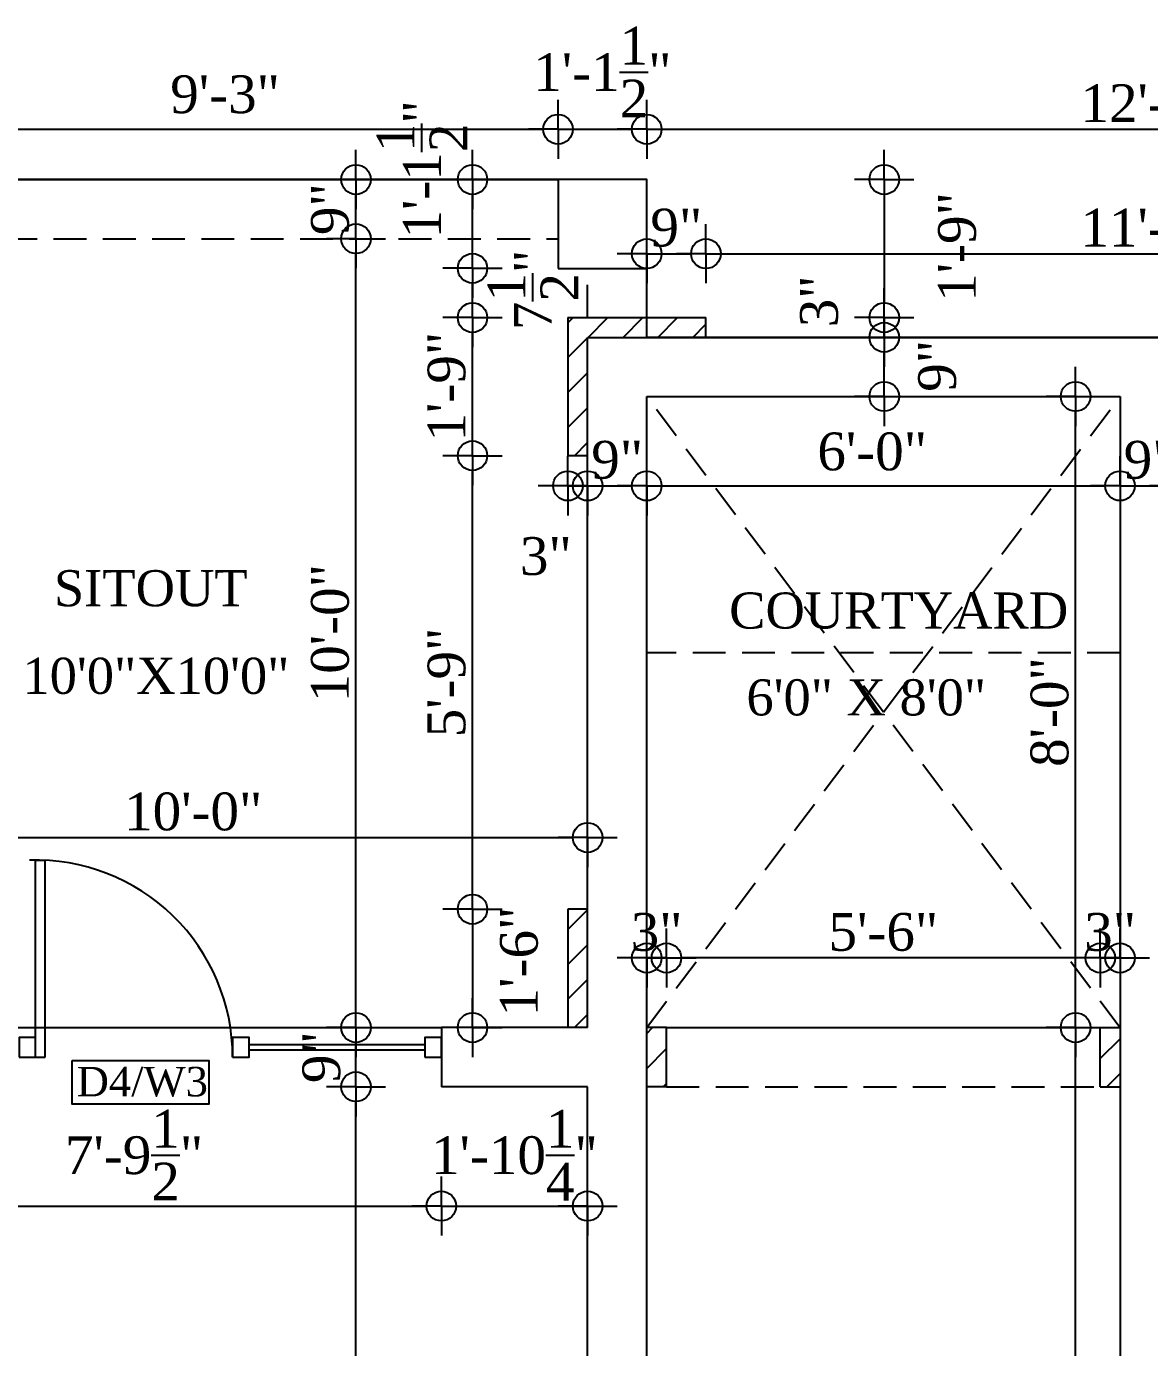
# Model space of a CAD drawing. Extents: x -4781 to 3971, y -2954 to -1072.
# Drawn here: x -4691.1 to -4520.3, y -1891.3 to -1690.4 of the extents above; entities that cross this region are included whole.
import ezdxf

# ---------------------------------------------------------------- set-up
doc = ezdxf.new("R2010")
doc.units = 0
doc.header["$LTSCALE"] = 20
doc.header["$MEASUREMENT"] = 0
doc.header["$PDMODE"] = 34
doc.linetypes.add('HIDDEN', pattern=[0.375, 0.25, -0.125])
doc.layers.get('0').update_dxf_attribs({"linetype": 'CONTINUOUS'})
doc.layers.get('DEFPOINTS').update_dxf_attribs({"linetype": 'CONTINUOUS'})
doc.layers.add('area', color=3, linetype='CONTINUOUS', plot=False)
for name, color, linetype in [('DIMLINE', 254, 'CONTINUOUS'), ('DOOR TEXT', 2, 'CONTINUOUS'), ('glass', 4, 'CONTINUOUS'), ('text', 2, 'CONTINUOUS'), ('wall', 13, 'CONTINUOUS'), ('windowtext', 2, 'CONTINUOUS')]:
    doc.layers.add(name, color=color, linetype=linetype)
doc.styles.add('DIMTEXT', font='times_1.ttf')
doc.styles.add('style5', font='times_1.ttf')
doc.dimstyles.new('ARCH_48_0', dxfattribs={"dimtxt": 5.75, "dimasz": 2.25, "dimexe": 0.25, "dimexo": 0, "dimgap": 1, "dimtad": 1, "dimzin": 3, "dimdsep": 46, "dimlunit": 4, "dimtxsty": 'DIMTEXT', "dimblk": 'BLK', "dimcen": 0, "dimdle": 0.09375, "dimse1": 1, "dimse2": 1, "dimclrd": 254, "dimclrt": 3, "dimadec": 1, "dimazin": 0, "dimtfac": 1, "dimtix": 1, "dimtmove": 2, "dimatfit": 3, "dimldrblk": 'NONE', "dimfxl": 0.25, "dimtvp": 1.4625, "dimtolj": 1, "dimtzin": 15, "dimarcsym": 0})

# ---------------------------------------------------------------- blocks, each defined once
blk = doc.blocks.new('BLK')
for q in [(0, 2), (-2, 0), (2, 0), (0, -2)]:
    blk.add_line((0, 0), q)
blk.add_circle((0, 0), 1)
blk = doc.blocks.new('*D667')
at = {"layer": 'DEFPOINTS', "color": 0, "lineweight": -2, "transparency": 16777216}
for p in [(-4721.52, -1851.65), (-4628.02, -1851.65), (-4628.02, -1869.8)]:
    blk.add_point(p, dxfattribs=at)
at = {"layer": 'DIMLINE', "color": 254, "lineweight": -2, "transparency": 16777216}
blk.add_line((-4719.27, -1869.8), (-4630.27, -1869.8), dxfattribs=at)
at = {"layer": 'DIMLINE', "color": 254, "lineweight": -2, "transparency": 16777216, "xscale": 2.25, "yscale": 2.25, "zscale": 2.25, "rotation": 180}
blk.add_blockref('BLK', (-4721.52, -1869.8), dxfattribs=at)
at = {"layer": 'DIMLINE', "color": 254, "lineweight": -2, "transparency": 16777216, "xscale": 2.25, "yscale": 2.25, "zscale": 2.25}
blk.add_blockref('BLK', (-4628.02, -1869.8), dxfattribs=at)
at = {"layer": 'DIMLINE', "color": 3, "lineweight": -2, "transparency": 16777216, "insert": (-4674.77, -1862.05), "char_height": 5.75, "attachment_point": 5, "style": 'DIMTEXT'}
blk.add_mtext('\\A1;7\'-9{\\H1.000000x;\\S1/2;}"', dxfattribs=at)
blk = doc.blocks.new('_None')
blk = doc.blocks.new('*D668')
at = {"layer": 'DEFPOINTS', "color": 0, "lineweight": -2, "transparency": 16777216}
for p in [(-4628.02, -1851.65), (-4605.77, -1856.15), (-4605.77, -1869.8)]:
    blk.add_point(p, dxfattribs=at)
at = {"layer": 'DIMLINE', "color": 254, "lineweight": -2, "transparency": 16777216}
for p, q in [((-4630.27, -1869.8), (-4632.52, -1869.8)), ((-4628.02, -1869.8), (-4605.77, -1869.8)), ((-4603.52, -1869.8), (-4601.27, -1869.8))]:
    blk.add_line(p, q, dxfattribs=at)
at = {"layer": 'DIMLINE', "color": 254, "lineweight": -2, "transparency": 16777216, "xscale": 2.25, "yscale": 2.25, "zscale": 2.25}
blk.add_blockref('BLK', (-4628.02, -1869.8), dxfattribs=at)
at = {"layer": 'DIMLINE', "color": 254, "lineweight": -2, "transparency": 16777216, "xscale": 2.25, "yscale": 2.25, "zscale": 2.25, "rotation": 180}
blk.add_blockref('BLK', (-4605.77, -1869.8), dxfattribs=at)
at = {"layer": 'DIMLINE', "color": 3, "lineweight": -2, "transparency": 16777216, "insert": (-4616.9, -1862.06), "char_height": 5.75, "attachment_point": 5, "style": 'DIMTEXT'}
blk.add_mtext('\\A1;1\'-10{\\H1.000000x;\\S1/4;}"', dxfattribs=at)
blk = doc.blocks.new('*D670')
at = {"layer": 'DEFPOINTS', "color": 0, "lineweight": -2, "transparency": 16777216}
for p in [(-4641.01, -1851.65), (-4628.02, -1851.65), (-4605.77, -2031.65)]:
    blk.add_point(p, dxfattribs=at)
at = {"layer": 'DIMLINE', "color": 254, "lineweight": -2, "transparency": 16777216}
blk.add_line((-4641.01, -2029.4), (-4641.01, -1853.9), dxfattribs=at)
at = {"layer": 'DIMLINE', "color": 254, "lineweight": -2, "transparency": 16777216, "xscale": 2.25, "yscale": 2.25, "zscale": 2.25}
for p, rotation in [((-4641.01, -1851.65), 90), ((-4641.01, -2031.65), 270)]:
    blk.add_blockref('BLK', p, dxfattribs=dict(at, rotation=rotation))
at = {"layer": 'DIMLINE', "color": 3, "lineweight": -2, "transparency": 16777216, "insert": (-4644.93, -1941.65), "char_height": 5.75, "attachment_point": 5, "rotation": 90, "style": 'DIMTEXT'}
blk.add_mtext('\\A1;15\'-0"', dxfattribs=at)
blk = doc.blocks.new('*D671')
at = {"layer": 'DEFPOINTS', "color": 0, "lineweight": -2, "transparency": 16777216}
for p in [(-4641.01, -1842.65), (-4618.78, -1842.65), (-4628.02, -1851.65)]:
    blk.add_point(p, dxfattribs=at)
at = {"layer": 'DIMLINE', "color": 254, "lineweight": -2, "transparency": 16777216}
blk.add_line((-4641.01, -1849.4), (-4641.01, -1844.9), dxfattribs=at)
at = {"layer": 'DIMLINE', "color": 254, "lineweight": -2, "transparency": 16777216, "xscale": 2.25, "yscale": 2.25, "zscale": 2.25}
for p, rotation in [((-4641.01, -1842.65), 90), ((-4641.01, -1851.65), 270)]:
    blk.add_blockref('BLK', p, dxfattribs=dict(at, rotation=rotation))
at = {"layer": 'DIMLINE', "color": 3, "lineweight": -2, "transparency": 16777216, "insert": (-4646.26, -1847.15), "char_height": 5.75, "attachment_point": 5, "rotation": 90, "style": 'DIMTEXT'}
blk.add_mtext('\\A1;9"', dxfattribs=at)
blk = doc.blocks.new('*D684')
at = {"layer": 'DEFPOINTS', "color": 0, "lineweight": -2, "transparency": 16777216}
for p in [(-4560.78, -1842.65), (-4531.53, -1842.65), (-4557.25, -1983.65)]:
    blk.add_point(p, dxfattribs=at)
at = {"layer": 'DIMLINE', "color": 254, "lineweight": -2, "transparency": 16777216}
blk.add_line((-4531.53, -1981.4), (-4531.53, -1844.9), dxfattribs=at)
at = {"layer": 'DIMLINE', "color": 254, "lineweight": -2, "transparency": 16777216, "xscale": 2.25, "yscale": 2.25, "zscale": 2.25}
for p, rotation in [((-4531.53, -1842.65), 90), ((-4531.53, -1983.65), 270)]:
    blk.add_blockref('BLK', p, dxfattribs=dict(at, rotation=rotation))
at = {"layer": 'DIMLINE', "color": 3, "lineweight": -2, "transparency": 16777216, "insert": (-4535.47, -1913.15), "char_height": 5.75, "attachment_point": 5, "rotation": 90, "style": 'DIMTEXT'}
blk.add_mtext('\\A1;11\'-9"', dxfattribs=at)
blk = doc.blocks.new('*D685')
at = {"layer": 'DEFPOINTS', "color": 0, "lineweight": -2, "transparency": 16777216}
for p in [(-4583.27, -1746.65), (-4531.53, -1746.65), (-4593.77, -1842.65)]:
    blk.add_point(p, dxfattribs=at)
at = {"layer": 'DIMLINE', "color": 254, "lineweight": -2, "transparency": 16777216}
blk.add_line((-4531.53, -1840.4), (-4531.53, -1748.9), dxfattribs=at)
at = {"layer": 'DIMLINE', "color": 254, "lineweight": -2, "transparency": 16777216, "xscale": 2.25, "yscale": 2.25, "zscale": 2.25}
for p, rotation in [((-4531.53, -1746.65), 90), ((-4531.53, -1842.65), 270)]:
    blk.add_blockref('BLK', p, dxfattribs=dict(at, rotation=rotation))
at = {"layer": 'DIMLINE', "color": 3, "lineweight": -2, "transparency": 16777216, "insert": (-4535.46, -1794.65), "char_height": 5.75, "attachment_point": 5, "rotation": 90, "style": 'DIMTEXT'}
blk.add_mtext('\\A1;8\'-0"', dxfattribs=at)
blk = doc.blocks.new('*D686')
at = {"layer": 'DEFPOINTS', "color": 0, "lineweight": -2, "transparency": 16777216}
for p in [(-4579.38, -1737.65), (-4560.64, -1737.65), (-4577.56, -1746.65)]:
    blk.add_point(p, dxfattribs=at)
at = {"layer": 'DIMLINE', "color": 254, "lineweight": -2, "transparency": 16777216}
blk.add_line((-4560.64, -1744.4), (-4560.64, -1739.9), dxfattribs=at)
at = {"layer": 'DIMLINE', "color": 254, "lineweight": -2, "transparency": 16777216, "xscale": 2.25, "yscale": 2.25, "zscale": 2.25}
for p, rotation in [((-4560.64, -1737.65), 90), ((-4560.64, -1746.65), 270)]:
    blk.add_blockref('BLK', p, dxfattribs=dict(at, rotation=rotation))
at = {"layer": 'DIMLINE', "color": 3, "lineweight": -2, "transparency": 16777216, "insert": (-4552.57, -1741.99), "char_height": 5.75, "attachment_point": 5, "rotation": 90, "style": 'DIMTEXT'}
blk.add_mtext('\\A1;9"', dxfattribs=at)
blk = doc.blocks.new('*D687')
at = {"layer": 'DEFPOINTS', "color": 0, "lineweight": -2, "transparency": 16777216}
for p in [(-4596.77, -1746.65), (-4524.77, -1748.18), (-4524.77, -1760.24)]:
    blk.add_point(p, dxfattribs=at)
at = {"layer": 'DIMLINE', "color": 254, "lineweight": -2, "transparency": 16777216}
blk.add_line((-4594.52, -1760.24), (-4527.02, -1760.24), dxfattribs=at)
at = {"layer": 'DIMLINE', "color": 254, "lineweight": -2, "transparency": 16777216, "xscale": 2.25, "yscale": 2.25, "zscale": 2.25, "rotation": 180}
blk.add_blockref('BLK', (-4596.77, -1760.24), dxfattribs=at)
at = {"layer": 'DIMLINE', "color": 254, "lineweight": -2, "transparency": 16777216, "xscale": 2.25, "yscale": 2.25, "zscale": 2.25}
blk.add_blockref('BLK', (-4524.77, -1760.24), dxfattribs=at)
at = {"layer": 'DIMLINE', "color": 3, "lineweight": -2, "transparency": 16777216, "insert": (-4562.47, -1755.04), "char_height": 5.75, "attachment_point": 5, "style": 'DIMTEXT'}
blk.add_mtext('\\A1;6\'-0"', dxfattribs=at)
blk = doc.blocks.new('*D688')
at = {"layer": 'DEFPOINTS', "color": 0, "lineweight": -2, "transparency": 16777216}
for p in [(-4515.77, -1760.24), (-4524.77, -1769.61), (-4515.77, -1769.61)]:
    blk.add_point(p, dxfattribs=at)
at = {"layer": 'DIMLINE', "color": 254, "lineweight": -2, "transparency": 16777216}
blk.add_line((-4522.52, -1760.24), (-4518.02, -1760.24), dxfattribs=at)
at = {"layer": 'DIMLINE', "color": 254, "lineweight": -2, "transparency": 16777216, "xscale": 2.25, "yscale": 2.25, "zscale": 2.25, "rotation": 180}
blk.add_blockref('BLK', (-4524.77, -1760.24), dxfattribs=at)
at = {"layer": 'DIMLINE', "color": 254, "lineweight": -2, "transparency": 16777216, "xscale": 2.25, "yscale": 2.25, "zscale": 2.25}
blk.add_blockref('BLK', (-4515.77, -1760.24), dxfattribs=at)
at = {"layer": 'DIMLINE', "color": 3, "lineweight": -2, "transparency": 16777216, "insert": (-4520.27, -1756.31), "char_height": 5.75, "attachment_point": 5, "style": 'DIMTEXT'}
blk.add_mtext('\\A1;9"', dxfattribs=at)
blk = doc.blocks.new('*D690')
at = {"layer": 'DEFPOINTS', "color": 0, "lineweight": -2, "transparency": 16777216}
for p in [(-4593.77, -1832.06), (-4593.77, -1842.65), (-4527.77, -1842.65)]:
    blk.add_point(p, dxfattribs=at)
at = {"layer": 'DIMLINE', "color": 254, "lineweight": -2, "transparency": 16777216}
blk.add_line((-4530.02, -1832.06), (-4591.52, -1832.06), dxfattribs=at)
at = {"layer": 'DIMLINE', "color": 254, "lineweight": -2, "transparency": 16777216, "xscale": 2.25, "yscale": 2.25, "zscale": 2.25, "rotation": 180}
blk.add_blockref('BLK', (-4593.77, -1832.06), dxfattribs=at)
at = {"layer": 'DIMLINE', "color": 254, "lineweight": -2, "transparency": 16777216, "xscale": 2.25, "yscale": 2.25, "zscale": 2.25}
blk.add_blockref('BLK', (-4527.77, -1832.06), dxfattribs=at)
at = {"layer": 'DIMLINE', "color": 3, "lineweight": -2, "transparency": 16777216, "insert": (-4560.77, -1828.13), "char_height": 5.75, "attachment_point": 5, "style": 'DIMTEXT'}
blk.add_mtext('\\A1;5\'-6"', dxfattribs=at)
blk = doc.blocks.new('*D716')
at = {"layer": 'DEFPOINTS', "color": 0, "lineweight": -2, "transparency": 16777216}
for p in [(-4623.28, -1755.65), (-4605.77, -1755.65), (-4608.77, -1824.65)]:
    blk.add_point(p, dxfattribs=at)
at = {"layer": 'DIMLINE', "color": 254, "lineweight": -2, "transparency": 16777216}
blk.add_line((-4623.28, -1822.4), (-4623.28, -1757.9), dxfattribs=at)
at = {"layer": 'DIMLINE', "color": 254, "lineweight": -2, "transparency": 16777216, "xscale": 2.25, "yscale": 2.25, "zscale": 2.25}
for p, rotation in [((-4623.28, -1755.65), 90), ((-4623.28, -1824.65), 270)]:
    blk.add_blockref('BLK', p, dxfattribs=dict(at, rotation=rotation))
at = {"layer": 'DIMLINE', "color": 3, "lineweight": -2, "transparency": 16777216, "insert": (-4627.21, -1790.15), "char_height": 5.75, "attachment_point": 5, "rotation": 90, "style": 'DIMTEXT'}
blk.add_mtext('\\A1;5\'-9"', dxfattribs=at)
blk = doc.blocks.new('*D717')
at = {"layer": 'DEFPOINTS', "color": 0, "lineweight": -2, "transparency": 16777216}
for p in [(-4623.28, -1713.65), (-4610.27, -1713.65), (-4610.27, -1727.15)]:
    blk.add_point(p, dxfattribs=at)
at = {"layer": 'DIMLINE', "color": 254, "lineweight": -2, "transparency": 16777216}
blk.add_line((-4623.28, -1724.9), (-4623.28, -1715.9), dxfattribs=at)
at = {"layer": 'DIMLINE', "color": 254, "lineweight": -2, "transparency": 16777216, "xscale": 2.25, "yscale": 2.25, "zscale": 2.25}
for p, rotation in [((-4623.28, -1713.65), 90), ((-4623.28, -1727.15), 270)]:
    blk.add_blockref('BLK', p, dxfattribs=dict(at, rotation=rotation))
at = {"layer": 'DIMLINE', "color": 3, "lineweight": -2, "transparency": 16777216, "insert": (-4630.97, -1712.1), "char_height": 5.75, "attachment_point": 5, "rotation": 90, "style": 'DIMTEXT'}
blk.add_mtext('\\A1;1\'-1{\\H1.000000x;\\S1/2;}"', dxfattribs=at)
blk = doc.blocks.new('*D718')
at = {"layer": 'DEFPOINTS', "color": 0, "lineweight": -2, "transparency": 16777216}
for p in [(-4596.77, -1706), (-4610.27, -1713.65), (-4596.77, -1713.65)]:
    blk.add_point(p, dxfattribs=at)
at = {"layer": 'DIMLINE', "color": 254, "lineweight": -2, "transparency": 16777216}
blk.add_line((-4608.02, -1706), (-4599.02, -1706), dxfattribs=at)
at = {"layer": 'DIMLINE', "color": 254, "lineweight": -2, "transparency": 16777216, "xscale": 2.25, "yscale": 2.25, "zscale": 2.25, "rotation": 180}
blk.add_blockref('BLK', (-4610.27, -1706), dxfattribs=at)
at = {"layer": 'DIMLINE', "color": 254, "lineweight": -2, "transparency": 16777216, "xscale": 2.25, "yscale": 2.25, "zscale": 2.25}
blk.add_blockref('BLK', (-4596.77, -1706), dxfattribs=at)
at = {"layer": 'DIMLINE', "color": 3, "lineweight": -2, "transparency": 16777216, "insert": (-4603.52, -1697.3), "char_height": 5.75, "attachment_point": 5, "style": 'DIMTEXT'}
blk.add_mtext('\\A1;1\'-1{\\H1.000000x;\\S1/2;}"', dxfattribs=at)
blk = doc.blocks.new('*D720')
at = {"layer": 'DEFPOINTS', "color": 0, "lineweight": -2, "transparency": 16777216}
for p in [(-4610.27, -1706), (-4610.27, -1713.65), (-4721.27, -1714.59)]:
    blk.add_point(p, dxfattribs=at)
at = {"layer": 'DIMLINE', "color": 254, "lineweight": -2, "transparency": 16777216}
blk.add_line((-4719.02, -1706), (-4612.52, -1706), dxfattribs=at)
at = {"layer": 'DIMLINE', "color": 254, "lineweight": -2, "transparency": 16777216, "xscale": 2.25, "yscale": 2.25, "zscale": 2.25, "rotation": 180}
blk.add_blockref('BLK', (-4721.27, -1706), dxfattribs=at)
at = {"layer": 'DIMLINE', "color": 254, "lineweight": -2, "transparency": 16777216, "xscale": 2.25, "yscale": 2.25, "zscale": 2.25}
blk.add_blockref('BLK', (-4610.27, -1706), dxfattribs=at)
at = {"layer": 'DIMLINE', "color": 3, "lineweight": -2, "transparency": 16777216, "insert": (-4660.92, -1700.71), "char_height": 5.75, "attachment_point": 5, "style": 'DIMTEXT'}
blk.add_mtext('\\A1;9\'-3"', dxfattribs=at)
blk = doc.blocks.new('*D723')
at = {"layer": 'DEFPOINTS', "color": 0, "lineweight": -2, "transparency": 16777216}
for p in [(-4725.77, -1805.95), (-4605.77, -1808.77), (-4605.77, -1813.74)]:
    blk.add_point(p, dxfattribs=at)
at = {"layer": 'DIMLINE', "color": 254, "lineweight": -2, "transparency": 16777216}
blk.add_line((-4723.52, -1813.74), (-4608.02, -1813.74), dxfattribs=at)
at = {"layer": 'DIMLINE', "color": 254, "lineweight": -2, "transparency": 16777216, "xscale": 2.25, "yscale": 2.25, "zscale": 2.25, "rotation": 180}
blk.add_blockref('BLK', (-4725.77, -1813.74), dxfattribs=at)
at = {"layer": 'DIMLINE', "color": 254, "lineweight": -2, "transparency": 16777216, "xscale": 2.25, "yscale": 2.25, "zscale": 2.25}
blk.add_blockref('BLK', (-4605.77, -1813.74), dxfattribs=at)
at = {"layer": 'DIMLINE', "color": 3, "lineweight": -2, "transparency": 16777216, "insert": (-4665.77, -1809.81), "char_height": 5.75, "attachment_point": 5, "style": 'DIMTEXT'}
blk.add_mtext('\\A1;10\'-0"', dxfattribs=at)
blk = doc.blocks.new('*D725')
at = {"layer": 'DEFPOINTS', "color": 0, "lineweight": -2, "transparency": 16777216}
for p in [(-4596.77, -1760.24), (-4596.77, -1778.94), (-4605.77, -1792.6)]:
    blk.add_point(p, dxfattribs=at)
at = {"layer": 'DIMLINE', "color": 254, "lineweight": -2, "transparency": 16777216}
blk.add_line((-4603.52, -1760.24), (-4599.02, -1760.24), dxfattribs=at)
at = {"layer": 'DIMLINE', "color": 254, "lineweight": -2, "transparency": 16777216, "xscale": 2.25, "yscale": 2.25, "zscale": 2.25, "rotation": 180}
blk.add_blockref('BLK', (-4605.77, -1760.24), dxfattribs=at)
at = {"layer": 'DIMLINE', "color": 254, "lineweight": -2, "transparency": 16777216, "xscale": 2.25, "yscale": 2.25, "zscale": 2.25}
blk.add_blockref('BLK', (-4596.77, -1760.24), dxfattribs=at)
at = {"layer": 'DIMLINE', "color": 3, "lineweight": -2, "transparency": 16777216, "insert": (-4601.27, -1756.31), "char_height": 5.75, "attachment_point": 5, "style": 'DIMTEXT'}
blk.add_mtext('\\A1;9"', dxfattribs=at)
blk = doc.blocks.new('*D735')
at = {"layer": 'DEFPOINTS', "color": 0, "lineweight": -2, "transparency": 16777216}
for p in [(-4443.77, -1706), (-4596.77, -1730.15), (-4443.77, -1737.65)]:
    blk.add_point(p, dxfattribs=at)
at = {"layer": 'DIMLINE', "color": 254, "lineweight": -2, "transparency": 16777216}
blk.add_line((-4594.52, -1706), (-4446.02, -1706), dxfattribs=at)
at = {"layer": 'DIMLINE', "color": 254, "lineweight": -2, "transparency": 16777216, "xscale": 2.25, "yscale": 2.25, "zscale": 2.25, "rotation": 180}
blk.add_blockref('BLK', (-4596.77, -1706), dxfattribs=at)
at = {"layer": 'DIMLINE', "color": 254, "lineweight": -2, "transparency": 16777216, "xscale": 2.25, "yscale": 2.25, "zscale": 2.25}
blk.add_blockref('BLK', (-4443.77, -1706), dxfattribs=at)
at = {"layer": 'DIMLINE', "color": 3, "lineweight": -2, "transparency": 16777216, "insert": (-4520.27, -1702.07), "char_height": 5.75, "attachment_point": 5, "style": 'DIMTEXT'}
blk.add_mtext('\\A1;12\'-9"', dxfattribs=at)
blk = doc.blocks.new('*D736')
at = {"layer": 'DEFPOINTS', "color": 0, "lineweight": -2, "transparency": 16777216}
for p in [(-4596.77, -1713.65), (-4596.77, -1734.65), (-4560.64, -1734.65)]:
    blk.add_point(p, dxfattribs=at)
at = {"layer": 'DIMLINE', "color": 254, "lineweight": -2, "transparency": 16777216}
blk.add_line((-4560.64, -1715.9), (-4560.64, -1732.4), dxfattribs=at)
at = {"layer": 'DIMLINE', "color": 254, "lineweight": -2, "transparency": 16777216, "xscale": 2.25, "yscale": 2.25, "zscale": 2.25}
for p, rotation in [((-4560.64, -1713.65), 90), ((-4560.64, -1734.65), 270)]:
    blk.add_blockref('BLK', p, dxfattribs=dict(at, rotation=rotation))
at = {"layer": 'DIMLINE', "color": 3, "lineweight": -2, "transparency": 16777216, "insert": (-4549.54, -1723.9), "char_height": 5.75, "attachment_point": 5, "rotation": 90, "style": 'DIMTEXT'}
blk.add_mtext('\\A1;1\'-9"', dxfattribs=at)
blk = doc.blocks.new('*D754')
at = {"layer": 'DEFPOINTS', "color": 0, "lineweight": -2, "transparency": 16777216}
for p in [(-4646.39, -1722.65), (-4641.01, -1722.65), (-4646.39, -1842.65)]:
    blk.add_point(p, dxfattribs=at)
at = {"layer": 'DIMLINE', "color": 254, "lineweight": -2, "transparency": 16777216}
blk.add_line((-4641.01, -1840.4), (-4641.01, -1724.9), dxfattribs=at)
at = {"layer": 'DIMLINE', "color": 254, "lineweight": -2, "transparency": 16777216, "xscale": 2.25, "yscale": 2.25, "zscale": 2.25}
for p, rotation in [((-4641.01, -1722.65), 90), ((-4641.01, -1842.65), 270)]:
    blk.add_blockref('BLK', p, dxfattribs=dict(at, rotation=rotation))
at = {"layer": 'DIMLINE', "color": 3, "lineweight": -2, "transparency": 16777216, "insert": (-4644.93, -1782.65), "char_height": 5.75, "attachment_point": 5, "rotation": 90, "style": 'DIMTEXT'}
blk.add_mtext('\\A1;10\'-0"', dxfattribs=at)
blk = doc.blocks.new('*D755')
at = {"layer": 'DEFPOINTS', "color": 0, "lineweight": -2, "transparency": 16777216}
for p in [(-4655.33, -1713.65), (-4641.01, -1713.65), (-4655.33, -1722.65)]:
    blk.add_point(p, dxfattribs=at)
at = {"layer": 'DIMLINE', "color": 254, "lineweight": -2, "transparency": 16777216}
blk.add_line((-4641.01, -1720.4), (-4641.01, -1715.9), dxfattribs=at)
at = {"layer": 'DIMLINE', "color": 254, "lineweight": -2, "transparency": 16777216, "xscale": 2.25, "yscale": 2.25, "zscale": 2.25}
for p, rotation in [((-4641.01, -1713.65), 90), ((-4641.01, -1722.65), 270)]:
    blk.add_blockref('BLK', p, dxfattribs=dict(at, rotation=rotation))
at = {"layer": 'DIMLINE', "color": 3, "lineweight": -2, "transparency": 16777216, "insert": (-4644.94, -1718.15), "char_height": 5.75, "attachment_point": 5, "rotation": 90, "style": 'DIMTEXT'}
blk.add_mtext('\\A1;9"', dxfattribs=at)
blk = doc.blocks.new('*D758')
at = {"layer": 'DEFPOINTS', "color": 0, "lineweight": -2, "transparency": 16777216}
for p in [(-4587.77, -1734.65), (-4583.27, -1737.65), (-4560.64, -1737.65)]:
    blk.add_point(p, dxfattribs=at)
at = {"layer": 'DIMLINE', "color": 254, "lineweight": -2, "transparency": 16777216}
for p, q in [((-4560.64, -1732.4), (-4560.64, -1730.15)), ((-4560.64, -1734.65), (-4560.64, -1737.65)), ((-4560.64, -1739.9), (-4560.64, -1742.15))]:
    blk.add_line(p, q, dxfattribs=at)
at = {"layer": 'DIMLINE', "color": 254, "lineweight": -2, "transparency": 16777216, "xscale": 2.25, "yscale": 2.25, "zscale": 2.25}
for p, rotation in [((-4560.64, -1734.65), 270), ((-4560.64, -1737.65), 90)]:
    blk.add_blockref('BLK', p, dxfattribs=dict(at, rotation=rotation))
at = {"layer": 'DIMLINE', "color": 3, "lineweight": -2, "transparency": 16777216, "insert": (-4570.53, -1732.18), "char_height": 5.75, "attachment_point": 5, "rotation": 90, "style": 'DIMTEXT'}
blk.add_mtext('\\A1;3"', dxfattribs=at)
blk = doc.blocks.new('*D760')
at = {"layer": 'DEFPOINTS', "color": 0, "lineweight": -2, "transparency": 16777216}
for p in [(-4608.77, -1824.65), (-4623.28, -1842.65), (-4619.02, -1842.65)]:
    blk.add_point(p, dxfattribs=at)
at = {"layer": 'DIMLINE', "color": 254, "lineweight": -2, "transparency": 16777216}
blk.add_line((-4623.28, -1826.9), (-4623.28, -1840.4), dxfattribs=at)
at = {"layer": 'DIMLINE', "color": 254, "lineweight": -2, "transparency": 16777216, "xscale": 2.25, "yscale": 2.25, "zscale": 2.25}
for p, rotation in [((-4623.28, -1824.65), 90), ((-4623.28, -1842.65), 270)]:
    blk.add_blockref('BLK', p, dxfattribs=dict(at, rotation=rotation))
at = {"layer": 'DIMLINE', "color": 3, "lineweight": -2, "transparency": 16777216, "insert": (-4616.19, -1832.6), "char_height": 5.75, "attachment_point": 5, "rotation": 90, "style": 'DIMTEXT'}
blk.add_mtext('\\A1;1\'-6"', dxfattribs=at)
blk = doc.blocks.new('*D761')
at = {"layer": 'DEFPOINTS', "color": 0, "lineweight": -2, "transparency": 16777216}
for p in [(-4623.28, -1727.15), (-4610.27, -1727.15), (-4608.77, -1734.65)]:
    blk.add_point(p, dxfattribs=at)
at = {"layer": 'DIMLINE', "color": 254, "lineweight": -2, "transparency": 16777216}
blk.add_line((-4623.28, -1732.4), (-4623.28, -1729.4), dxfattribs=at)
at = {"layer": 'DIMLINE', "color": 254, "lineweight": -2, "transparency": 16777216, "xscale": 2.25, "yscale": 2.25, "zscale": 2.25}
for p, rotation in [((-4623.28, -1727.15), 90), ((-4623.28, -1734.65), 270)]:
    blk.add_blockref('BLK', p, dxfattribs=dict(at, rotation=rotation))
at = {"layer": 'DIMLINE', "color": 3, "lineweight": -2, "transparency": 16777216, "insert": (-4614.1, -1730.44), "char_height": 5.75, "attachment_point": 5, "rotation": 90, "style": 'DIMTEXT'}
blk.add_mtext('\\A1;7{\\H1.000000x;\\S1/2;}"', dxfattribs=at)
blk = doc.blocks.new('*D762')
at = {"layer": 'DEFPOINTS', "color": 0, "lineweight": -2, "transparency": 16777216}
for p in [(-4587.77, -1724.93), (-4596.77, -1730.9), (-4587.77, -1734.65)]:
    blk.add_point(p, dxfattribs=at)
at = {"layer": 'DIMLINE', "color": 254, "lineweight": -2, "transparency": 16777216}
blk.add_line((-4594.52, -1724.93), (-4590.02, -1724.93), dxfattribs=at)
at = {"layer": 'DIMLINE', "color": 254, "lineweight": -2, "transparency": 16777216, "xscale": 2.25, "yscale": 2.25, "zscale": 2.25, "rotation": 180}
blk.add_blockref('BLK', (-4596.77, -1724.93), dxfattribs=at)
at = {"layer": 'DIMLINE', "color": 254, "lineweight": -2, "transparency": 16777216, "xscale": 2.25, "yscale": 2.25, "zscale": 2.25}
blk.add_blockref('BLK', (-4587.77, -1724.93), dxfattribs=at)
at = {"layer": 'DIMLINE', "color": 3, "lineweight": -2, "transparency": 16777216, "insert": (-4592.27, -1720.99), "char_height": 5.75, "attachment_point": 5, "style": 'DIMTEXT'}
blk.add_mtext('\\A1;9"', dxfattribs=at)
blk = doc.blocks.new('*D763')
at = {"layer": 'DEFPOINTS', "color": 0, "lineweight": -2, "transparency": 16777216}
for p in [(-4452.77, -1724.93), (-4587.77, -1734.65), (-4452.77, -1734.65)]:
    blk.add_point(p, dxfattribs=at)
at = {"layer": 'DIMLINE', "color": 254, "lineweight": -2, "transparency": 16777216}
blk.add_line((-4585.52, -1724.93), (-4455.02, -1724.93), dxfattribs=at)
at = {"layer": 'DIMLINE', "color": 254, "lineweight": -2, "transparency": 16777216, "xscale": 2.25, "yscale": 2.25, "zscale": 2.25, "rotation": 180}
blk.add_blockref('BLK', (-4587.77, -1724.93), dxfattribs=at)
at = {"layer": 'DIMLINE', "color": 254, "lineweight": -2, "transparency": 16777216, "xscale": 2.25, "yscale": 2.25, "zscale": 2.25}
blk.add_blockref('BLK', (-4452.77, -1724.93), dxfattribs=at)
at = {"layer": 'DIMLINE', "color": 3, "lineweight": -2, "transparency": 16777216, "insert": (-4520.27, -1721), "char_height": 5.75, "attachment_point": 5, "style": 'DIMTEXT'}
blk.add_mtext('\\A1;11\'-3"', dxfattribs=at)
blk = doc.blocks.new('*D655')
at = {"layer": 'DEFPOINTS', "color": 0, "lineweight": -2, "transparency": 16777216}
for p in [(-4623.28, -1734.65), (-4608.77, -1734.65), (-4608.77, -1755.65)]:
    blk.add_point(p, dxfattribs=at)
at = {"layer": 'DIMLINE', "color": 254, "lineweight": -2, "transparency": 16777216}
blk.add_line((-4623.28, -1753.4), (-4623.28, -1736.9), dxfattribs=at)
at = {"layer": 'DIMLINE', "color": 254, "lineweight": -2, "transparency": 16777216, "xscale": 2.25, "yscale": 2.25, "zscale": 2.25}
for p, rotation in [((-4623.28, -1734.65), 90), ((-4623.28, -1755.65), 270)]:
    blk.add_blockref('BLK', p, dxfattribs=dict(at, rotation=rotation))
at = {"layer": 'DIMLINE', "color": 3, "lineweight": -2, "transparency": 16777216, "insert": (-4627.21, -1745.15), "char_height": 5.75, "attachment_point": 5, "rotation": 90, "style": 'DIMTEXT'}
blk.add_mtext('\\A1;1\'-9"', dxfattribs=at)
blk = doc.blocks.new('*D656')
at = {"layer": 'DEFPOINTS', "color": 0, "lineweight": -2, "transparency": 16777216}
for p in [(-4608.77, -1755.65), (-4605.77, -1755.74), (-4605.77, -1760.24)]:
    blk.add_point(p, dxfattribs=at)
at = {"layer": 'DIMLINE', "color": 254, "lineweight": -2, "transparency": 16777216}
for p, q in [((-4611.02, -1760.24), (-4613.27, -1760.24)), ((-4608.77, -1760.24), (-4605.77, -1760.24)), ((-4603.52, -1760.24), (-4601.27, -1760.24))]:
    blk.add_line(p, q, dxfattribs=at)
at = {"layer": 'DIMLINE', "color": 254, "lineweight": -2, "transparency": 16777216, "xscale": 2.25, "yscale": 2.25, "zscale": 2.25}
blk.add_blockref('BLK', (-4608.77, -1760.24), dxfattribs=at)
at = {"layer": 'DIMLINE', "color": 254, "lineweight": -2, "transparency": 16777216, "xscale": 2.25, "yscale": 2.25, "zscale": 2.25, "rotation": 180}
blk.add_blockref('BLK', (-4605.77, -1760.24), dxfattribs=at)
at = {"layer": 'DIMLINE', "color": 3, "lineweight": -2, "transparency": 16777216, "insert": (-4612.12, -1770.96), "char_height": 5.75, "attachment_point": 5, "style": 'DIMTEXT'}
blk.add_mtext('\\A1;3"', dxfattribs=at)
blk = doc.blocks.new('*D658')
at = {"layer": 'DEFPOINTS', "color": 0, "lineweight": -2, "transparency": 16777216}
for p in [(-4596.77, -1832.06), (-4596.77, -1842.65), (-4593.77, -1842.65)]:
    blk.add_point(p, dxfattribs=at)
at = {"layer": 'DIMLINE', "color": 254, "lineweight": -2, "transparency": 16777216}
for p, q in [((-4599.02, -1832.06), (-4601.27, -1832.06)), ((-4593.77, -1832.06), (-4596.77, -1832.06)), ((-4591.52, -1832.06), (-4589.27, -1832.06))]:
    blk.add_line(p, q, dxfattribs=at)
at = {"layer": 'DIMLINE', "color": 254, "lineweight": -2, "transparency": 16777216, "xscale": 2.25, "yscale": 2.25, "zscale": 2.25}
blk.add_blockref('BLK', (-4596.77, -1832.06), dxfattribs=at)
at = {"layer": 'DIMLINE', "color": 254, "lineweight": -2, "transparency": 16777216, "xscale": 2.25, "yscale": 2.25, "zscale": 2.25, "rotation": 180}
blk.add_blockref('BLK', (-4593.77, -1832.06), dxfattribs=at)
at = {"layer": 'DIMLINE', "color": 3, "lineweight": -2, "transparency": 16777216, "insert": (-4595.27, -1828.13), "char_height": 5.75, "attachment_point": 5, "style": 'DIMTEXT'}
blk.add_mtext('\\A1;3"', dxfattribs=at)
blk = doc.blocks.new('*D659')
at = {"layer": 'DEFPOINTS', "color": 0, "lineweight": -2, "transparency": 16777216}
for p in [(-4524.77, -1832.06), (-4527.77, -1845.03), (-4524.77, -1845.03)]:
    blk.add_point(p, dxfattribs=at)
at = {"layer": 'DIMLINE', "color": 254, "lineweight": -2, "transparency": 16777216}
for p, q in [((-4530.02, -1832.06), (-4532.27, -1832.06)), ((-4527.77, -1832.06), (-4524.77, -1832.06)), ((-4522.52, -1832.06), (-4520.27, -1832.06))]:
    blk.add_line(p, q, dxfattribs=at)
at = {"layer": 'DIMLINE', "color": 254, "lineweight": -2, "transparency": 16777216, "xscale": 2.25, "yscale": 2.25, "zscale": 2.25}
blk.add_blockref('BLK', (-4527.77, -1832.06), dxfattribs=at)
at = {"layer": 'DIMLINE', "color": 254, "lineweight": -2, "transparency": 16777216, "xscale": 2.25, "yscale": 2.25, "zscale": 2.25, "rotation": 180}
blk.add_blockref('BLK', (-4524.77, -1832.06), dxfattribs=at)
at = {"layer": 'DIMLINE', "color": 3, "lineweight": -2, "transparency": 16777216, "insert": (-4526.27, -1828.13), "char_height": 5.75, "attachment_point": 5, "style": 'DIMTEXT'}
blk.add_mtext('\\A1;3"', dxfattribs=at)
blk = doc.blocks.new('DR1H902')
at = {"color": 0}
for p, q in [((-0.5, 0), (-0.5, 1)), ((-0.5, 1), (-0.45, 1)), ((-0.45, 0), (-0.45, 1)), ((-0.5, 0), (-0.45, 0))]:
    blk.add_line(p, q, dxfattribs=at)
blk.add_arc((-0.5, 0), 1, 0, 91.70698, dxfattribs=at)

msp = doc.modelspace()

# ---------------------------------------------------------------- hatches: boundary and pattern name
at = {"lineweight": -2}
h = msp.add_hatch(dxfattribs=at)
h.set_pattern_fill('ANSI31', color=8, scale=30, style=0)
h.set_pattern_definition([(45, (-2462.226, -914.7172), (-2.6516504, 2.6516504), [])])
h.paths.add_polyline_path([(-4587.772, -1734.654), (-4608.772, -1734.654), (-4608.772, -1755.654), (-4605.772, -1755.654), (-4605.772, -1737.654), (-4587.772, -1737.654)])
h = msp.add_hatch(dxfattribs=at)
h.set_pattern_fill('ANSI31', color=8, scale=30, style=0)
h.set_pattern_definition([(45, (-2462.226, -1001.7172), (-2.6516504, 2.6516504), [])])
h.paths.add_polyline_path([(-4608.772, -1824.654), (-4608.772, -1842.654), (-4605.772, -1842.654), (-4605.772, -1824.654)])
h = msp.add_hatch(dxfattribs=at)
h.set_pattern_fill('ANSI31', color=8, scale=30, style=0)
h.set_pattern_definition([(45, (-2448.726, -1010.7172), (-2.6516504, 2.6516504), [])])
h.paths.add_polyline_path([(-4593.772, -1851.654), (-4593.772, -1842.654), (-4596.772, -1842.654), (-4596.772, -1851.654)])
h = msp.add_hatch(dxfattribs=at)
h.set_pattern_fill('ANSI31', color=8, scale=30, style=0)
h.set_pattern_definition([(45, (-2381.226, -1010.7172), (-2.6516504, 2.6516504), [])])
h.paths.add_polyline_path([(-4527.772, -1842.654), (-4527.772, -1851.654), (-4524.772, -1851.654), (-4524.772, -1842.654)])

# ---------------------------------------------------------------- linework, layer by layer
for p, q in [((-4721.272, -1713.654), (-4610.272, -1713.654)), ((-4596.772, -1734.654), (-4596.772, -1727.154)), ((-4721.522, -1842.654), (-4628.022, -1842.654)), ((-4593.772, -1842.654), (-4527.772, -1842.654))]:
    msp.add_line(p, q)
at = {"linetype": 'HIDDEN'}
for p, q in [((-4717.022, -1722.654), (-4610.272, -1722.654)), ((-4605.772, -1734.654), (-4605.772, -1727.154)), ((-4596.772, -1842.654), (-4524.772, -1746.654)), ((-4524.778, -1842.654), (-4596.772, -1746.654)), ((-4524.772, -1785.654), (-4596.772, -1785.654)), ((-4593.772, -1851.654), (-4527.772, -1851.654))]:
    msp.add_line(p, q, dxfattribs=at)
at = {"color": 2, "lineweight": -2}
for points in [[(-4692.27, -1847.154), (-4689.77, -1847.154), (-4689.77, -1844.154), (-4692.27, -1844.154)], [(-4659.772, -1847.154), (-4657.272, -1847.154), (-4657.272, -1844.154), (-4659.772, -1844.154)], [(-4630.522, -1847.154), (-4628.022, -1847.154), (-4628.022, -1844.154), (-4630.522, -1844.154)]]:
    msp.add_lwpolyline(points, close=True, dxfattribs=at)
at = {"layer": 'area', "lineweight": -2}
msp.add_lwpolyline([(-4734.772, -1713.654), (-4734.772, -1842.654), (-4752.772, -1842.654), (-4752.772, -2076.654), (-4619.022, -2076.654), (-4619.022, -2145.654), (-4421.522, -2145.654), (-4421.522, -2076.654), (-4287.772, -2076.654), (-4287.772, -1842.654), (-4305.772, -1842.654), (-4305.772, -1713.654), (-4443.772, -1713.654), (-4443.772, -1737.654), (-4596.772, -1737.654), (-4596.772, -1713.654), (-4734.772, -1713.654)], dxfattribs=at)
at = {"layer": 'glass', "lineweight": -2}
msp.add_lwpolyline([(-4630.522, -1846.095), (-4657.272, -1846.095), (-4657.272, -1845.213), (-4630.522, -1845.213)], close=True, dxfattribs=at)
at = {"layer": 'wall'}
for p, q in [((-4608.772, -1734.654), (-4587.772, -1734.654)), ((-4608.772, -1734.654), (-4608.772, -1755.654)), ((-4587.772, -1737.654), (-4587.772, -1734.654)), ((-4605.772, -1737.654), (-4434.772, -1737.654)), ((-4605.772, -1842.654), (-4605.772, -1737.654)), ((-4596.772, -1746.654), (-4524.772, -1746.654)), ((-4524.772, -1746.654), (-4524.772, -1842.654)), ((-4605.772, -1755.654), (-4608.772, -1755.654)), ((-4605.772, -1824.654), (-4608.772, -1824.654)), ((-4608.772, -1824.654), (-4608.772, -1842.654)), ((-4605.772, -1842.654), (-4628.022, -1842.654)), ((-4628.022, -1842.654), (-4628.022, -1851.654)), ((-4524.772, -1842.654), (-4524.772, -1983.654)), ((-4605.772, -1851.654), (-4628.022, -1851.654)), ((-4605.772, -2031.654), (-4605.772, -1851.654))]:
    msp.add_line(p, q, dxfattribs=at)
at = {"layer": 'wall', "lineweight": -2}
for p, q in [((-4596.772, -2031.654), (-4596.772, -1746.654)), ((-4593.772, -1842.654), (-4596.772, -1842.654)), ((-4593.772, -1851.654), (-4593.772, -1842.654)), ((-4527.772, -1851.654), (-4527.772, -1842.654)), ((-4527.772, -1842.654), (-4524.772, -1842.654)), ((-4593.772, -1851.654), (-4596.772, -1851.654)), ((-4527.772, -1851.654), (-4524.772, -1851.654))]:
    msp.add_line(p, q, dxfattribs=at)
msp.add_lwpolyline([(-4610.272, -1727.154), (-4596.772, -1727.154), (-4596.772, -1713.654), (-4610.272, -1713.654), (-4610.272, -1727.154)], dxfattribs=at)
at = {"layer": 'windowtext', "color": 7}
msp.add_lwpolyline([(-4684.167, -1847.668), (-4663.403, -1847.668), (-4663.403, -1854.315), (-4684.167, -1854.315)], close=True, dxfattribs=at)

# ---------------------------------------------------------------- block references
at = {"layer": 'glass', "xscale": 29.99792625033301, "yscale": 29.99792625033301, "zscale": 66.66205833407335}
msp.add_blockref('DR1H902', (-4674.771, -1847.154), dxfattribs=at)

# ---------------------------------------------------------------- texts
at = {"layer": 'DOOR TEXT', "style": 'style5'}
msp.add_text('D4/W3', height=4.4913, dxfattribs=at).set_placement((-4683.501, -1853.113))
at = {"layer": 'text', "style": 'style5'}
for s, height, p in [('SITOUT', 5.4893, (-4686.973, -1778.551)), ('COURTYARD', 5.4893, (-4584.236, -1781.947)), ('10\'0"X10\'0"', 5.48935, (-4691.749, -1791.884)), ('6\'0" X 8\'0"', 5.48935, (-4581.609, -1795.166))]:
    msp.add_text(s, height=height, dxfattribs=at).set_placement(p)

# ---------------------------------------------------------------- dimensions: what is measured, and where the dimension line sits
at = {"layer": 'DIMLINE', "lineweight": -2}
for base, p1, p2, picture, middle in [((-4596.772, -1706.002), (-4610.272, -1713.654), (-4596.772, -1713.654), '*D718', (-4603.522, -1697.301)), ((-4610.272, -1706.002), (-4721.272, -1714.594), (-4610.272, -1713.654), '*D720', (-4660.919, -1700.708)), ((-4524.772, -1760.243), (-4596.772, -1746.654), (-4524.772, -1748.18), '*D687', (-4562.468, -1755.042)), ((-4605.772, -1760.243), (-4608.772, -1755.654), (-4605.772, -1755.743), '*D656', (-4612.123, -1770.962))]:
    dim = msp.add_linear_dim(base=base, p1=p1, p2=p2, dimstyle='ARCH_48_0', override={"dimfxl": 0.18}, dxfattribs=at)
    dim.commit()
    dim.dimension.update_dxf_attribs({"geometry": picture, "text_midpoint": middle, "dimtype": 160})
for base, p1, p2, picture, middle in [((-4623.277, -1713.654), (-4610.272, -1727.154), (-4610.272, -1713.654), '*D717', (-4630.973, -1712.103)), ((-4560.641, -1734.654), (-4596.772, -1713.654), (-4596.772, -1734.654), '*D736', (-4549.536, -1723.902)), ((-4623.277, -1727.154), (-4608.772, -1734.654), (-4610.272, -1727.154), '*D761', (-4614.096, -1730.439)), ((-4560.641, -1737.654), (-4587.772, -1734.654), (-4583.272, -1737.654), '*D758', (-4570.533, -1732.182)), ((-4560.641, -1737.654), (-4577.562, -1746.654), (-4579.384, -1737.654), '*D686', (-4552.574, -1741.987)), ((-4623.277, -1842.654), (-4608.772, -1824.654), (-4619.022, -1842.654), '*D760', (-4616.189, -1832.603)), ((-4641.01, -1842.654), (-4628.022, -1851.654), (-4618.777, -1842.654), '*D671', (-4646.258, -1847.154))]:
    dim = msp.add_linear_dim(base=base, p1=p1, p2=p2, angle=90, dimstyle='ARCH_48_0', override={"dimfxl": 0.18}, dxfattribs=at)
    dim.commit()
    dim.dimension.update_dxf_attribs({"geometry": picture, "text_midpoint": middle, "dimtype": 160})
for base, p1, p2, picture, middle in [((-4443.772, -1706.002), (-4596.772, -1730.154), (-4443.772, -1737.654), '*D735', (-4520.272, -1702.069)), ((-4587.772, -1724.927), (-4596.772, -1730.904), (-4587.772, -1734.654), '*D762', (-4592.272, -1720.994)), ((-4452.772, -1724.927), (-4587.772, -1734.654), (-4452.772, -1734.654), '*D763', (-4520.272, -1721.002)), ((-4596.772, -1760.243), (-4605.772, -1792.598), (-4596.772, -1778.938), '*D725', (-4601.272, -1756.31)), ((-4515.772, -1760.243), (-4524.772, -1769.608), (-4515.772, -1769.608), '*D688', (-4520.272, -1756.31)), ((-4605.772, -1813.737), (-4725.772, -1805.949), (-4605.772, -1808.769), '*D723', (-4665.772, -1809.812)), ((-4596.772, -1832.057), (-4593.772, -1842.654), (-4596.772, -1842.654), '*D658', (-4595.272, -1828.132)), ((-4593.772, -1832.057), (-4527.772, -1842.654), (-4593.772, -1842.654), '*D690', (-4560.772, -1828.132)), ((-4524.772, -1832.057), (-4527.772, -1845.034), (-4524.772, -1845.034), '*D659', (-4526.272, -1828.132)), ((-4628.022, -1869.801), (-4721.522, -1851.654), (-4628.022, -1851.654), '*D667', (-4674.772, -1862.047)), ((-4605.772, -1869.801), (-4628.022, -1851.654), (-4605.772, -1856.154), '*D668', (-4616.897, -1862.056))]:
    dim = msp.add_linear_dim(base=base, p1=p1, p2=p2, dimstyle='ARCH_48_0', override={"dimfxl": 0.18}, dxfattribs=at)
    dim.commit()
    dim.dimension.update_dxf_attribs({"geometry": picture, "text_midpoint": middle})
for base, p1, p2, picture, middle in [((-4641.01, -1713.654), (-4655.333, -1722.654), (-4655.333, -1713.654), '*D755', (-4644.943, -1718.154)), ((-4641.01, -1722.654), (-4646.387, -1842.654), (-4646.387, -1722.654), '*D754', (-4644.935, -1782.654)), ((-4623.277, -1734.654), (-4608.772, -1755.654), (-4608.772, -1734.654), '*D655', (-4627.21, -1745.154)), ((-4531.534, -1746.654), (-4593.772, -1842.654), (-4583.272, -1746.654), '*D685', (-4535.459, -1794.654)), ((-4623.277, -1755.654), (-4608.772, -1824.654), (-4605.772, -1755.654), '*D716', (-4627.21, -1790.154)), ((-4531.534, -1842.654), (-4557.246, -1983.654), (-4560.778, -1842.654), '*D684', (-4535.467, -1913.154)), ((-4641.01, -1851.654), (-4605.772, -2031.654), (-4628.022, -1851.654), '*D670', (-4644.935, -1941.654))]:
    dim = msp.add_linear_dim(base=base, p1=p1, p2=p2, angle=90, dimstyle='ARCH_48_0', override={"dimfxl": 0.18}, dxfattribs=at)
    dim.commit()
    dim.dimension.update_dxf_attribs({"geometry": picture, "text_midpoint": middle})

doc.saveas('drawing.dxf')
